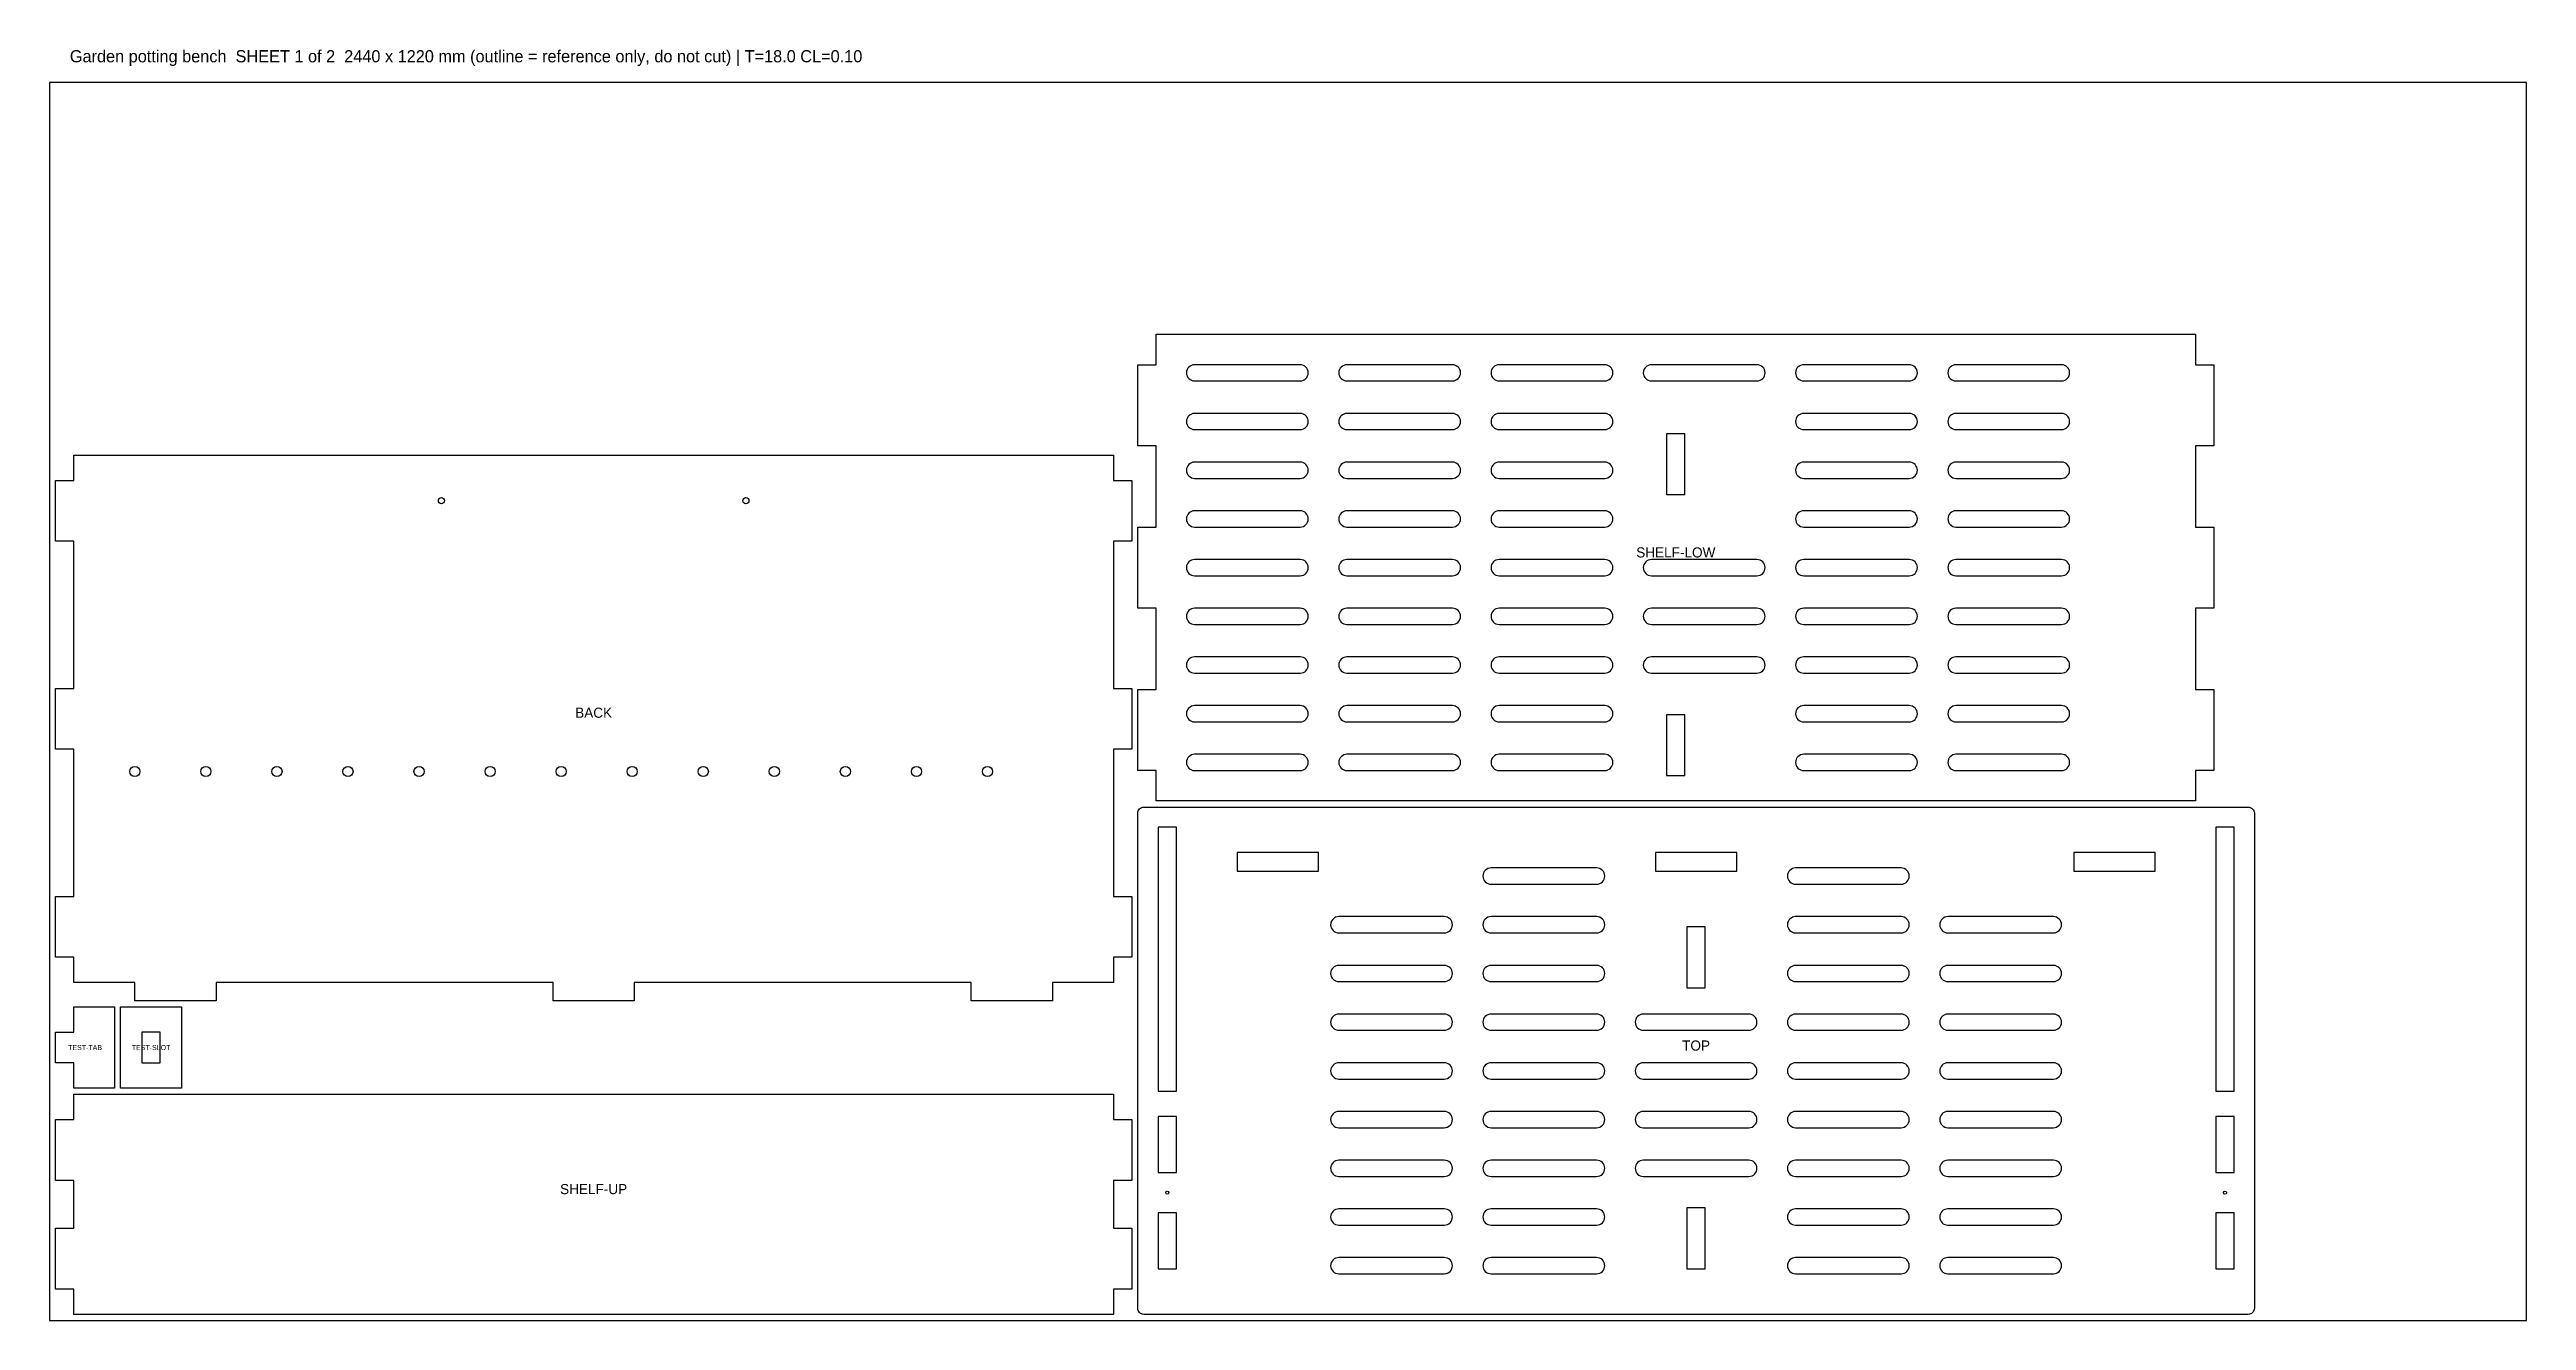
# Model space of a CAD drawing. Header units: millimetres. Extents: x 0 to 2440, y 0 to 1253.
import ezdxf
from ezdxf.enums import TextEntityAlignment as Align

# ---------------------------------------------------------------- set-up
doc = ezdxf.new("R2010")
doc.units = ezdxf.units.MM
doc.layers.add('CUT', color=1, linetype='Continuous')
doc.layers.add('LABELS', color=5, linetype='Continuous')

msp = doc.modelspace()

# ---------------------------------------------------------------- linework, layer by layer
at = {"layer": 'CUT'}
for points in [[(1090, 702), (1072, 702), (1072, 782), (1090, 782), (1090, 862), (1072, 862), (1072, 942), (1090, 942), (1090, 972), (2114, 972), (2114, 942), (2132, 942), (2132, 862), (2114, 862), (2114, 782), (2132, 782), (2132, 702), (2114, 702), (2114, 622), (2132, 622), (2132, 542), (2114, 542), (2114, 512), (1090, 512), (1090, 542), (1072, 542), (1072, 622), (1090, 622)], [(1611, 874), (1593, 874), (1593, 814), (1611, 814)], [(164, 315), (84, 315), (84, 333), (24, 333), (24, 358), (6, 358), (6, 418), (24, 418), (24, 563), (6, 563), (6, 623), (24, 623), (24, 768), (6, 768), (6, 828), (24, 828), (24, 853), (1048, 853), (1048, 828), (1066, 828), (1066, 768), (1048, 768), (1048, 623), (1066, 623), (1066, 563), (1048, 563), (1048, 418), (1066, 418), (1066, 358), (1048, 358), (1048, 333), (988, 333), (988, 315), (908, 315), (908, 333), (576, 333), (576, 315), (496, 315), (496, 333), (164, 333)], [(1593, 597), (1593, 537), (1611, 537), (1611, 597)], [(2166, 506), (2167.2, 505.9), (2168.3, 505.5), (2169.3, 505), (2170.2, 504.2), (2171, 503.3), (2171.5, 502.3), (2171.9, 501.2), (2172, 500), (2172, 12), (2171.9, 10.8), (2171.5, 9.7), (2171, 8.7), (2170.2, 7.8), (2169.3, 7), (2168.3, 6.5), (2167.2, 6.1), (2166, 6), (1078, 6), (1076.8, 6.1), (1075.7, 6.5), (1074.7, 7), (1073.8, 7.8), (1073, 8.7), (1072.5, 9.7), (1072.1, 10.8), (1072, 12), (1072, 500), (1072.1, 501.2), (1072.5, 502.3), (1073, 503.3), (1073.8, 504.2), (1074.7, 505), (1075.7, 505.5), (1076.8, 505.9), (1078, 506)], [(1110, 486.1), (1092, 486.1), (1092, 225.9), (1110, 225.9)], [(2133.9, 486.1), (2133.9, 225.9), (2152.1, 225.9), (2152.1, 486.1)], [(1250, 461.1), (1170, 461.1), (1170, 442.9), (1250, 442.9)], [(1662, 442.9), (1662, 461.1), (1582, 461.1), (1582, 442.9)], [(1994, 442.9), (2074.1, 442.9), (2074.1, 461.1), (1994, 461.1)], [(1631, 388.1), (1613, 388.1), (1613, 327.9), (1631, 327.9)], [(24, 309), (64, 309), (64, 229), (24, 229), (24, 254), (6, 254), (6, 284), (24, 284)], [(130, 229), (70, 229), (70, 309), (130, 309)], [(91, 284.1), (91, 253.9), (109, 253.9), (109, 284.1)], [(6, 91), (24, 91), (24, 138), (6, 138), (6, 198), (24, 198), (24, 223), (1048, 223), (1048, 198), (1066, 198), (1066, 138), (1048, 138), (1048, 91), (1066, 91), (1066, 31), (1048, 31), (1048, 6), (24, 6), (24, 31), (6, 31)], [(1092, 201.1), (1092, 145.9), (1110, 145.9), (1110, 201.1)], [(2133.9, 145.9), (2152.1, 145.9), (2152.1, 201.1), (2133.9, 201.1)], [(1092, 51), (1110, 51), (1110, 106), (1092, 106)], [(1613, 111), (1613, 51), (1631, 51), (1631, 111)], [(2152.1, 51), (2152.1, 106), (2133.9, 106), (2133.9, 51)]]:
    msp.add_lwpolyline(points, close=True, dxfattribs=at)
for points in [[(1128, 926), (1232, 926, 1), (1232, 942), (1128, 942, 1)], [(1278, 926), (1382, 926, 1), (1382, 942), (1278, 942, 1)], [(1428, 926), (1532, 926, 1), (1532, 942), (1428, 942, 1)], [(1578, 926), (1682, 926, 1), (1682, 942), (1578, 942, 1)], [(1728, 926), (1832, 926, 1), (1832, 942), (1728, 942, 1)], [(1878, 926), (1982, 926, 1), (1982, 942), (1878, 942, 1)], [(1128, 878), (1232, 878, 1), (1232, 894), (1128, 894, 1)], [(1278, 878), (1382, 878, 1), (1382, 894), (1278, 894, 1)], [(1428, 878), (1532, 878, 1), (1532, 894), (1428, 894, 1)], [(1728, 878), (1832, 878, 1), (1832, 894), (1728, 894, 1)], [(1878, 878), (1982, 878, 1), (1982, 894), (1878, 894, 1)], [(1128, 830), (1232, 830, 1), (1232, 846), (1128, 846, 1)], [(1278, 830), (1382, 830, 1), (1382, 846), (1278, 846, 1)], [(1428, 830), (1532, 830, 1), (1532, 846), (1428, 846, 1)], [(1728, 830), (1832, 830, 1), (1832, 846), (1728, 846, 1)], [(1878, 830), (1982, 830, 1), (1982, 846), (1878, 846, 1)], [(1128, 782), (1232, 782, 1), (1232, 798), (1128, 798, 1)], [(1278, 782), (1382, 782, 1), (1382, 798), (1278, 798, 1)], [(1428, 782), (1532, 782, 1), (1532, 798), (1428, 798, 1)], [(1728, 782), (1832, 782, 1), (1832, 798), (1728, 798, 1)], [(1878, 782), (1982, 782, 1), (1982, 798), (1878, 798, 1)], [(1128, 734), (1232, 734, 1), (1232, 750), (1128, 750, 1)], [(1278, 734), (1382, 734, 1), (1382, 750), (1278, 750, 1)], [(1428, 734), (1532, 734, 1), (1532, 750), (1428, 750, 1)], [(1578, 734), (1682, 734, 1), (1682, 750), (1578, 750, 1)], [(1728, 734), (1832, 734, 1), (1832, 750), (1728, 750, 1)], [(1878, 734), (1982, 734, 1), (1982, 750), (1878, 750, 1)], [(1128, 686), (1232, 686, 1), (1232, 702), (1128, 702, 1)], [(1278, 686), (1382, 686, 1), (1382, 702), (1278, 702, 1)], [(1428, 686), (1532, 686, 1), (1532, 702), (1428, 702, 1)], [(1578, 686), (1682, 686, 1), (1682, 702), (1578, 702, 1)], [(1728, 686), (1832, 686, 1), (1832, 702), (1728, 702, 1)], [(1878, 686), (1982, 686, 1), (1982, 702), (1878, 702, 1)], [(1128, 638), (1232, 638, 1), (1232, 654), (1128, 654, 1)], [(1278, 638), (1382, 638, 1), (1382, 654), (1278, 654, 1)], [(1428, 638), (1532, 638, 1), (1532, 654), (1428, 654, 1)], [(1578, 638), (1682, 638, 1), (1682, 654), (1578, 654, 1)], [(1728, 638), (1832, 638, 1), (1832, 654), (1728, 654, 1)], [(1878, 638), (1982, 638, 1), (1982, 654), (1878, 654, 1)], [(1128, 590), (1232, 590, 1), (1232, 606), (1128, 606, 1)], [(1278, 590), (1382, 590, 1), (1382, 606), (1278, 606, 1)], [(1428, 590), (1532, 590, 1), (1532, 606), (1428, 606, 1)], [(1728, 590), (1832, 590, 1), (1832, 606), (1728, 606, 1)], [(1878, 590), (1982, 590, 1), (1982, 606), (1878, 606, 1)], [(1128, 542), (1232, 542, 1), (1232, 558), (1128, 558, 1)], [(1278, 542), (1382, 542, 1), (1382, 558), (1278, 558, 1)], [(1428, 542), (1532, 542, 1), (1532, 558), (1428, 558, 1)], [(1728, 542), (1832, 542, 1), (1832, 558), (1728, 558, 1)], [(1878, 542), (1982, 542, 1), (1982, 558), (1878, 558, 1)], [(1420, 430), (1524, 430, 1), (1524, 446), (1420, 446, 1)], [(1720, 430), (1824, 430, 1), (1824, 446), (1720, 446, 1)], [(1270, 382), (1374, 382, 1), (1374, 398), (1270, 398, 1)], [(1420, 382), (1524, 382, 1), (1524, 398), (1420, 398, 1)], [(1720, 382), (1824, 382, 1), (1824, 398), (1720, 398, 1)], [(1870, 382), (1974, 382, 1), (1974, 398), (1870, 398, 1)], [(1270, 334), (1374, 334, 1), (1374, 350), (1270, 350, 1)], [(1420, 334), (1524, 334, 1), (1524, 350), (1420, 350, 1)], [(1720, 334), (1824, 334, 1), (1824, 350), (1720, 350, 1)], [(1870, 334), (1974, 334, 1), (1974, 350), (1870, 350, 1)], [(1270, 286), (1374, 286, 1), (1374, 302), (1270, 302, 1)], [(1420, 286), (1524, 286, 1), (1524, 302), (1420, 302, 1)], [(1570, 286), (1674, 286, 1), (1674, 302), (1570, 302, 1)], [(1720, 286), (1824, 286, 1), (1824, 302), (1720, 302, 1)], [(1870, 286), (1974, 286, 1), (1974, 302), (1870, 302, 1)], [(1270, 238), (1374, 238, 1), (1374, 254), (1270, 254, 1)], [(1420, 238), (1524, 238, 1), (1524, 254), (1420, 254, 1)], [(1570, 238), (1674, 238, 1), (1674, 254), (1570, 254, 1)], [(1720, 238), (1824, 238, 1), (1824, 254), (1720, 254, 1)], [(1870, 238), (1974, 238, 1), (1974, 254), (1870, 254, 1)], [(1270, 190), (1374, 190, 1), (1374, 206), (1270, 206, 1)], [(1420, 190), (1524, 190, 1), (1524, 206), (1420, 206, 1)], [(1570, 190), (1674, 190, 1), (1674, 206), (1570, 206, 1)], [(1720, 190), (1824, 190, 1), (1824, 206), (1720, 206, 1)], [(1870, 190), (1974, 190, 1), (1974, 206), (1870, 206, 1)], [(1270, 142), (1374, 142, 1), (1374, 158), (1270, 158, 1)], [(1420, 142), (1524, 142, 1), (1524, 158), (1420, 158, 1)], [(1570, 142), (1674, 142, 1), (1674, 158), (1570, 158, 1)], [(1720, 142), (1824, 142, 1), (1824, 158), (1720, 158, 1)], [(1870, 142), (1974, 142, 1), (1974, 158), (1870, 158, 1)], [(1270, 94), (1374, 94, 1), (1374, 110), (1270, 110, 1)], [(1420, 94), (1524, 94, 1), (1524, 110), (1420, 110, 1)], [(1720, 94), (1824, 94, 1), (1824, 110), (1720, 110, 1)], [(1870, 94), (1974, 94, 1), (1974, 110), (1870, 110, 1)], [(1270, 46), (1374, 46, 1), (1374, 62), (1270, 62, 1)], [(1420, 46), (1524, 46, 1), (1524, 62), (1420, 62, 1)], [(1720, 46), (1824, 46, 1), (1824, 62), (1720, 62, 1)], [(1870, 46), (1974, 46, 1), (1974, 62), (1870, 62, 1)]]:
    msp.add_lwpolyline(points, format="xyb", close=True, dxfattribs=at)
for centre, radius in [((386, 808), 3), ((686, 808), 3), ((84, 541), 5), ((154, 541), 5), ((224, 541), 5), ((294, 541), 5), ((364, 541), 5), ((434, 541), 5), ((504, 541), 5), ((574, 541), 5), ((644, 541), 5), ((714, 541), 5), ((784, 541), 5), ((854, 541), 5), ((924, 541), 5), ((1101, 126), 1.5), ((2143, 126), 1.5)]:
    msp.add_circle(centre, radius, dxfattribs=at)
at = {"layer": 'LABELS'}
msp.add_lwpolyline([(0, 0), (2440, 0), (2440, 1220), (0, 1220)], close=True, dxfattribs=at)

# ---------------------------------------------------------------- texts
msp.add_text('Garden potting bench  SHEET 1 of 2  2440 x 1220 mm (outline = reference only, do not cut) | T=18.0 CL=0.10', height=12, dxfattribs=at).set_placement((20, 1240))
for s, height, p in [('SHELF-LOW', 10, (1602, 757)), ('BACK', 10, (536, 599)), ('TEST-TAB', 5, (35, 269)), ('TEST-SLOT', 5, (100, 269)), ('TOP', 10, (1622, 271)), ('SHELF-UP', 10, (536, 129.5))]:
    msp.add_text(s, height=height, dxfattribs=at).set_placement(p, align=Align.MIDDLE_CENTER)

doc.saveas('drawing.dxf')
